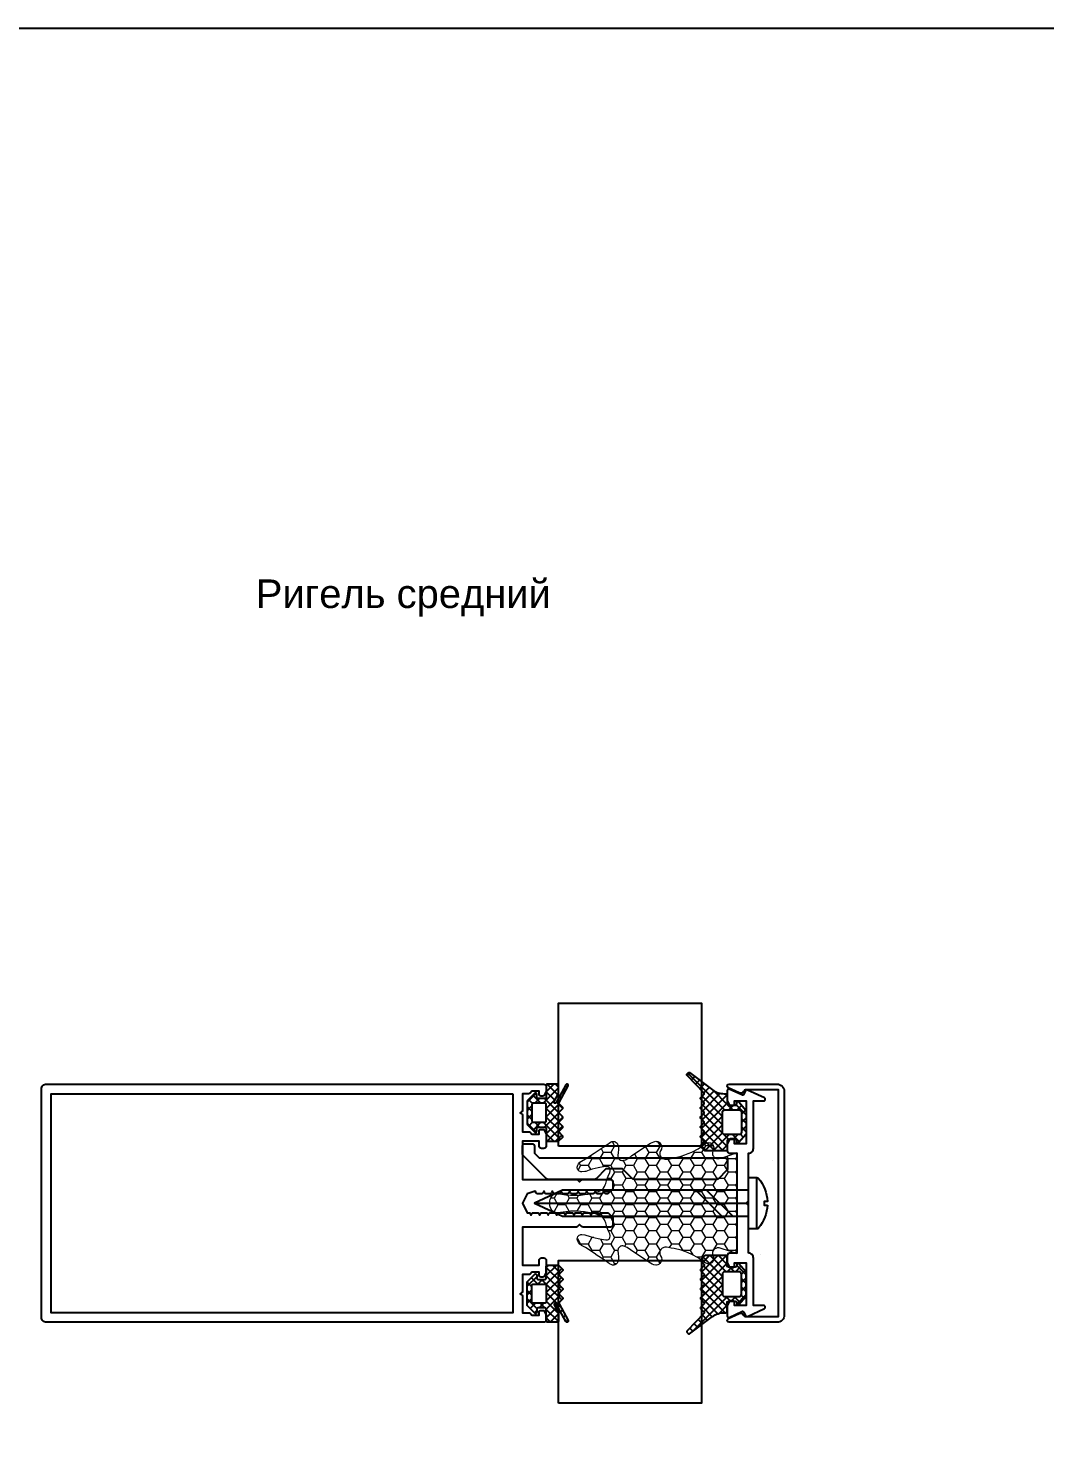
# Model space of a CAD drawing. Header units: millimetres. Extents: x 1744 to 18744, y -2272 to 2782.
# Drawn here: x 11060.1 to 11273.7, y 2281.5 to 2576.2 of the extents above; entities that cross this region are included whole.
import ezdxf

# ---------------------------------------------------------------- set-up
doc = ezdxf.new("R2010")
doc.units = ezdxf.units.MM
doc.linetypes.add('HIDDEN', pattern=[0.375, 0.25, -0.125])
doc.layers.add('2', color=3, linetype='HIDDEN', lineweight=13)
doc.layers.add('Уплотнители', color=1, linetype='Continuous', lineweight=20)
doc.layers.add('Steklopaket', color=5, linetype='Continuous')
doc.layers.add('подписи', color=7, linetype='Continuous')
doc.styles.get("Standard").update_dxf_attribs({"font": 'arial.ttf'})

# ---------------------------------------------------------------- blocks, each defined once
blk = doc.blocks.new('КП45550')
at = {"color": 217, "true_color": 0x93278f}
blk.add_lwpolyline([(-5, 6.38, -0.198912), (-4.91, 6.59), (-4.5, 7), (-4.91, 7.41, -0.198912), (-5, 7.62), (-5, 19), (-13, 19), (-13, 15.5), (-12, 15.5, -0.414214), (-11.5, 15), (-11.5, 14.5, -0.414214), (-12, 14), (-14.43, 14, -0.116434), (-14.56, 14.03), (-15.33, 14.42, -0.284079), (-15.5, 14.69), (-15.5, 15.2, -0.414214), (-15.2, 15.5), (-14.5, 15.5), (-14.5, 17), (-14.91, 17.41, -0.198912), (-15, 17.62), (-15, 19), (-18.56, 19, -0.284079), (-18.83, 19.17), (-19, 19.5), (-19.17, 19.17, -0.284079), (-19.44, 19), (-23, 19), (-23, 17.62, -0.198912), (-23.09, 17.41), (-23.5, 17), (-23.5, 15.5), (-22.8, 15.5, -0.414214), (-22.5, 15.2), (-22.5, 14.69, -0.284079), (-22.67, 14.42), (-23.44, 14.03, -0.116434), (-23.57, 14), (-24.5, 14, -0.414214), (-25, 14.5), (-25, 119, -0.414214), (-24, 120), (24, 120, -0.414214), (25, 119), (25, 14.5, -0.414214), (24.5, 14), (23.57, 14, -0.116434), (23.44, 14.03), (22.67, 14.42, -0.284079), (22.5, 14.69), (22.5, 15.2, -0.414214), (22.8, 15.5), (23.5, 15.5), (23.5, 17), (23.09, 17.41, -0.198912), (23, 17.62), (23, 19), (19.44, 19, -0.284079), (19.17, 19.17), (19, 19.5), (18.83, 19.17, -0.284079), (18.56, 19), (15, 19), (15, 17.62, -0.198912), (14.91, 17.41), (14.5, 17), (14.5, 15.5), (15.2, 15.5, -0.414214), (15.5, 15.2), (15.5, 14.69, -0.284079), (15.33, 14.42), (14.56, 14.03, -0.116434), (14.43, 14), (12, 14, -0.414214), (11.5, 14.5), (11.5, 15, -0.414214), (12, 15.5), (13, 15.5), (13, 19), (5, 19), (5, 7.62, -0.198912), (4.91, 7.41), (4.5, 7), (4.91, 6.59, -0.198912), (5, 6.38), (5, 0.5, -0.414214), (4.5, 0), (3.12, 0, -0.198912), (2.91, 0.09), (2.09, 0.91, -0.198912), (2, 1.12), (2, 1.46, -0.284079), (2.17, 1.73), (2.5, 1.9), (2.17, 2.07, -0.284079), (2, 2.34), (2, 3.26, -0.284079), (2.17, 3.53), (2.5, 3.7), (2.17, 3.87, -0.284079), (2, 4.14), (2, 5.06, -0.284079), (2.17, 5.33), (2.5, 5.5), (2.17, 5.67, -0.284079), (2, 5.94), (2, 6.86, -0.284079), (2.17, 7.13), (2.5, 7.3), (2.17, 7.47, -0.284079), (2, 7.74), (2, 8.66, -0.284079), (2.17, 8.93), (2.5, 9.1), (2.17, 9.27, -0.284079), (2, 9.54), (2, 10.46, -0.284079), (2.17, 10.73), (2.5, 10.9), (2.17, 11.07, -0.284079), (2, 11.34), (2, 12.26, -0.284079), (2.17, 12.53), (2.5, 12.7), (2.17, 12.87, -0.284079), (2, 13.14), (2, 14.06, -0.284079), (2.17, 14.33), (2.5, 14.5), (2.17, 14.67, -0.284079), (2, 14.94), (2, 15.86, -0.284079), (2.17, 16.13), (2.5, 16.3), (2, 18), (0, 19), (-2, 18), (-2, 17.64, -0.284079), (-2.17, 17.37), (-2.5, 17.2), (-2.17, 17.03, -0.284079), (-2, 16.76), (-2, 15.84, -0.284079), (-2.17, 15.57), (-2.5, 15.4), (-2.17, 15.23, -0.284079), (-2, 14.96), (-2, 14.04, -0.284079), (-2.17, 13.77), (-2.5, 13.6), (-2.17, 13.43, -0.284079), (-2, 13.16), (-2, 12.24, -0.284079), (-2.17, 11.97), (-2.5, 11.8), (-2.17, 11.63, -0.284079), (-2, 11.36), (-2, 10.44, -0.284079), (-2.17, 10.17), (-2.5, 10), (-2.17, 9.83, -0.284079), (-2, 9.56), (-2, 8.64, -0.284079), (-2.17, 8.37), (-2.5, 8.2), (-2.17, 8.03, -0.284079), (-2, 7.76), (-2, 6.84, -0.284079), (-2.17, 6.57), (-2.5, 6.4), (-2.17, 6.23, -0.284079), (-2, 5.96), (-2, 5.04, -0.284079), (-2.17, 4.77), (-2.5, 4.6), (-2.17, 4.43, -0.284079), (-2, 4.16), (-2, 3.24, -0.284079), (-2.17, 2.97), (-2.5, 2.8), (-2.17, 2.63, -0.284079), (-2, 2.36), (-2, 1.12, -0.198912), (-2.09, 0.91), (-2.91, 0.09, -0.198912), (-3.12, 0), (-4.5, 0, -0.414214), (-5, 0.5)], format="xyb", close=True, dxfattribs=at)
blk.add_lwpolyline([(23, 21), (-23, 21), (-23, 118), (23, 118)], close=True, dxfattribs=at)
blk = doc.blocks.new('ТПУ-6001')
at = {"true_color": 0xafd9aa}
h = blk.add_hatch(dxfattribs=at)
h.set_pattern_fill('ANSI37', color=9, scale=10, angle=180, style=0)
h.set_pattern_definition([(225, (-3851.2058, 2316.4733), (0.88388348, -0.88388348), []), (315, (-3851.2058, 2316.4733), (0.88388348, 0.88388348), [])])
edge = h.paths.add_edge_path(flags=16)
edge.add_line((1.75, -1), (-1.75, -1))
edge.add_arc((-1.75, -1.25), 0.25, 90, 180)
edge.add_line((-2, -1.25), (-2, -3.75))
edge.add_arc((-1.75, -3.75), 0.25, 180, 270)
edge.add_line((-1.75, -4), (1.75, -4))
edge.add_arc((1.75, -3.75), 0.25, 270, 360)
edge.add_line((2, -3.75), (2, -1.25))
edge.add_arc((1.75, -1.25), 0.25, 0, 90)
edge = h.paths.add_edge_path()
edge.add_line((2.37, -5.66), (4.04, -6.57))
edge.add_arc((4.16, -6.35), 0.25, 241.5196, 270)
edge.add_line((4.16, -6.6), (5.75, -6.6))
edge.add_arc((5.75, -6.35), 0.25, 270, 360)
edge.add_line((6, -6.35), (6, -4.25))
edge.add_arc((5.75, -4.25), 0.25, 0, 90)
edge.add_line((5.75, -4), (3.25, -4))
edge.add_arc((3.25, -3.75), 0.25, 180, 270, ccw=False)
edge.add_line((3, -3.75), (3, -2.25))
edge.add_arc((3.25, -2.25), 0.25, 90, 180, ccw=False)
edge.add_line((3.25, -2), (3.9, -2))
edge.add_arc((3.9, -1.75), 0.25, 270, 405.0646)
edge.add_line((4.08, -1.57), (2.57, -0.07))
edge.add_arc((2.4, -0.25), 0.25, 45.0646, 90)
edge.add_line((2.4, 0), (-2.4, 0))
edge.add_arc((-2.4, -0.25), 0.25, 90, 134.9354)
edge.add_line((-2.57, -0.07), (-4.08, -1.57))
edge.add_arc((-3.9, -1.75), 0.25, 134.9354, 270)
edge.add_line((-3.9, -2), (-3.25, -2))
edge.add_arc((-3.25, -2.25), 0.25, 0, 90, ccw=False)
edge.add_line((-3, -2.25), (-3, -3.75))
edge.add_arc((-3.25, -3.75), 0.25, -90, 0, ccw=False)
edge.add_line((-3.25, -4), (-5.75, -4))
edge.add_arc((-5.75, -4.25), 0.25, 90, 180)
edge.add_line((-6, -4.25), (-6, -6.5))
edge.add_arc((-5.75, -6.5), 0.25, 180, 225)
edge.add_line((-5.93, -6.67), (-5.18, -7.42))
edge.add_arc((-5, -7.25), 0.25, 225, 315)
edge.add_line((-4.82, -7.42), (-4.18, -6.78))
edge.add_arc((-4, -6.95), 0.25, 45, 135, ccw=False)
edge.add_line((-3.82, -6.78), (-3.18, -7.42))
edge.add_arc((-3, -7.25), 0.25, 225, 315)
edge.add_line((-2.82, -7.42), (-2.18, -6.78))
edge.add_arc((-2, -6.95), 0.25, 45, 135, ccw=False)
edge.add_line((-1.82, -6.78), (-1.18, -7.42))
edge.add_arc((-1, -7.25), 0.25, 225, 315)
edge.add_line((-0.82, -7.42), (-0.18, -6.78))
edge.add_arc((0, -6.95), 0.25, 45, 135, ccw=False)
edge.add_line((0.18, -6.78), (0.82, -7.42))
edge.add_arc((1, -7.25), 0.25, 225, 315)
edge.add_line((1.18, -7.42), (1.87, -6.73))
edge.add_arc((2.04, -6.91), 0.25, 61.5196, 135, ccw=False)
edge.add_line((2.16, -6.69), (5.63, -8.57))
edge.add_arc((5.75, -8.35), 0.25, 241.5196, 421.5196)
edge.add_line((5.87, -8.13), (2.13, -6.1))
edge.add_arc((2.25, -5.88), 0.25, 61.5196, 241.5196, ccw=False)
at = {"color": 9, "true_color": 0xafd9aa}
for points in [[(2.37, -5.66), (4.04, -6.57, 0.124913), (4.16, -6.6), (5.75, -6.6, 0.414214), (6, -6.35), (6, -4.25, 0.414214), (5.75, -4), (3.25, -4, -0.414214), (3, -3.75), (3, -2.25, -0.414214), (3.25, -2), (3.9, -2, 0.668587), (4.08, -1.57), (2.57, -0.07, 0.198619), (2.4, 0), (-2.4, 0, 0.198619), (-2.57, -0.07), (-4.08, -1.57, 0.668587), (-3.9, -2), (-3.25, -2, -0.414214), (-3, -2.25), (-3, -3.75, -0.414214), (-3.25, -4), (-5.75, -4, 0.414214), (-6, -4.25), (-6, -6.5, 0.198912), (-5.93, -6.67), (-5.18, -7.42, 0.414214), (-4.82, -7.42), (-4.18, -6.78, -0.414214), (-3.82, -6.78), (-3.18, -7.42, 0.414214), (-2.82, -7.42), (-2.18, -6.78, -0.414214), (-1.82, -6.78), (-1.18, -7.42, 0.414214), (-0.82, -7.42), (-0.18, -6.78, -0.414214), (0.18, -6.78), (0.82, -7.42, 0.414214), (1.18, -7.42), (1.87, -6.73, -0.332076), (2.16, -6.69), (5.63, -8.57, 1), (5.87, -8.13), (2.13, -6.1, -1)], [(1.75, -1), (-1.75, -1, 0.414214), (-2, -1.25), (-2, -3.75, 0.414214), (-1.75, -4), (1.75, -4, 0.414214), (2, -3.75), (2, -1.25, 0.414214)]]:
    blk.add_lwpolyline(points, format="xyb", close=True, dxfattribs=at)
blk = doc.blocks.new('КПС 917')
blk.add_lwpolyline([(10.5, 1.08), (0.62, 1.08, 0.198912), (0.41, 0.99), (0, 0.58), (-0.41, 0.99, 0.198912), (-0.62, 1.08), (-10.5, 1.08, 0.414214), (-11.5, 2.08), (-21.5, 2.08), (-21.5, 4.28, 0.414214), (-21.8, 4.58), (-21.83, 4.58, 0.291473), (-22.1, 4.41), (-23.77, 0.83, 0.414214), (-23.63, 0.43), (-22.87, 0.08, -0.414214), (-22.73, -0.32), (-23.97, -2.99, 0.548619), (-23.7, -3.42), (-21.57, -3.42, 0.116434), (-21.44, -3.39), (-20.67, -3, 0.284079), (-20.5, -2.73), (-20.5, -2.22, 0.414214), (-20.8, -1.92), (-21.5, -1.92), (-21.5, 0.58), (-12.5, 0.58), (-12.5, -1.92), (-13.2, -1.92, 0.414214), (-13.5, -2.22), (-13.5, -2.73, 0.284079), (-13.33, -3), (-12.56, -3.39, 0.116434), (-12.43, -3.42), (-11, -3.42, 0.414214), (-10.5, -2.92), (-10.5, -1.42), (10.5, -1.42), (10.5, -2.92, 0.414214), (11, -3.42), (12.43, -3.42, 0.116434), (12.56, -3.39), (13.33, -3, 0.284079), (13.5, -2.73), (13.5, -2.22, 0.414214), (13.2, -1.92), (12.5, -1.92), (12.5, 0.58), (21.5, 0.58), (21.5, -1.92), (20.8, -1.92, 0.414214), (20.5, -2.22), (20.5, -2.73, 0.284079), (20.67, -3), (21.44, -3.39, 0.116434), (21.57, -3.42), (23.7, -3.42, 0.548619), (23.97, -2.99), (22.73, -0.32, -0.414214), (22.87, 0.08), (23.63, 0.43, 0.414214), (23.77, 0.83), (22.1, 4.41, 0.291473), (21.83, 4.58), (21.8, 4.58, 0.414214), (21.5, 4.28), (21.5, 2.08), (11.5, 2.08, 0.414214)], format="xyb", close=True)
blk = doc.blocks.new('ТПУ-007ММ')
at = {"true_color": 0xafd9aa}
h = blk.add_hatch(dxfattribs=at)
h.set_pattern_fill('ANSI37', color=9, scale=10, angle=180, style=0)
h.set_pattern_definition([(225, (-3851.0623, 2334.4012), (0.88388348, -0.88388348), []), (315, (-3851.0623, 2334.4012), (0.88388348, 0.88388348), [])])
edge = h.paths.add_edge_path(flags=16)
edge.add_line((2.1, -1), (-2.1, -1))
edge.add_arc((-2.1, -1.5), 0.5, 90, 180)
edge.add_line((-2.6, -1.5), (-2.6, -4.5))
edge.add_arc((-2.1, -4.5), 0.5, 180, 270)
edge.add_line((-2.1, -5), (2.1, -5))
edge.add_arc((2.1, -4.5), 0.5, 270, 360)
edge.add_line((2.6, -4.5), (2.6, -1.5))
edge.add_arc((2.1, -1.5), 0.5, 0, 90)
edge = h.paths.add_edge_path()
edge.add_arc((-3.85, -2.25), 0.25, 0, 90, ccw=False)
edge.add_line((-3.6, -2.25), (-3.6, -3.75))
edge.add_arc((-3.85, -3.75), 0.25, -90, 0, ccw=False)
edge.add_line((-3.85, -4), (-5.75, -4))
edge.add_arc((-5.75, -4.25), 0.25, 90, 180)
edge.add_line((-6, -4.25), (-6, -8.62))
edge.add_arc((-5.8, -8.62), 0.2, 180, 225)
edge.add_line((-5.94, -8.76), (-5.18, -9.53))
edge.add_arc((-5, -9.35), 0.25, 225, 315)
edge.add_line((-4.82, -9.53), (-4.18, -8.88))
edge.add_arc((-4, -9.06), 0.25, 45, 135, ccw=False)
edge.add_line((-3.82, -8.88), (-3.18, -9.53))
edge.add_arc((-3, -9.35), 0.25, 225, 315)
edge.add_line((-2.82, -9.53), (-2.18, -8.88))
edge.add_arc((-2, -9.06), 0.25, 45, 135, ccw=False)
edge.add_line((-1.82, -8.88), (-1.18, -9.53))
edge.add_arc((-1, -9.35), 0.25, 225, 315)
edge.add_line((-0.82, -9.53), (-0.18, -8.88))
edge.add_arc((0, -9.06), 0.25, 45, 135, ccw=False)
edge.add_line((0.18, -8.88), (0.82, -9.53))
edge.add_arc((1, -9.35), 0.25, 225, 315)
edge.add_line((1.18, -9.53), (1.82, -8.88))
edge.add_arc((2, -9.06), 0.25, 45, 135, ccw=False)
edge.add_line((2.18, -8.88), (2.82, -9.53))
edge.add_arc((3, -9.35), 0.25, 225, 315)
edge.add_line((3.18, -9.53), (3.82, -8.88))
edge.add_arc((4, -9.06), 0.25, 45, 135, ccw=False)
edge.add_line((4.18, -8.88), (4.82, -9.53))
edge.add_arc((5, -9.35), 0.25, 225, 315)
edge.add_line((5.18, -9.53), (5.82, -8.88))
edge.add_arc((6, -9.06), 0.25, 45, 135, ccw=False)
edge.add_line((6.18, -8.88), (9.82, -12.42))
edge.add_arc((10, -12.25), 0.25, 225, 315)
edge.add_line((10.18, -12.42), (10.39, -12.21))
edge.add_arc((10.21, -12.04), 0.25, 315, 380.2249)
edge.add_line((10.44, -11.95), (6.8, -7.06))
edge.add_arc((10, -4.67), 4, 180, 216.7605, ccw=False)
edge.add_line((6, -4.67), (6, -4.3))
edge.add_arc((5.7, -4.3), 0.3, 360, 450)
edge.add_line((5.7, -4), (3.85, -4))
edge.add_arc((3.85, -3.75), 0.25, 180, 270, ccw=False)
edge.add_line((3.6, -3.75), (3.6, -2.25))
edge.add_arc((3.85, -2.25), 0.25, 90, 180, ccw=False)
edge.add_line((3.85, -2), (4.1, -2))
edge.add_arc((4.1, -1.75), 0.25, 270, 405.0646)
edge.add_line((4.28, -1.57), (2.57, -0.07))
edge.add_arc((2.4, -0.25), 0.25, 45.0646, 90)
edge.add_line((2.4, 0), (-2.4, 0))
edge.add_arc((-2.4, -0.25), 0.25, 90, 134.9354)
edge.add_line((-2.57, -0.07), (-4.28, -1.57))
edge.add_arc((-4.1, -1.75), 0.25, 134.9354, 270)
edge.add_line((-4.1, -2), (-3.85, -2))
at = {"color": 9, "true_color": 0xafd9aa}
for points in [[(-3.85, -2, -0.414214), (-3.6, -2.25), (-3.6, -3.75, -0.414214), (-3.85, -4), (-5.75, -4, 0.414214), (-6, -4.25), (-6, -8.62, 0.198912), (-5.94, -8.76), (-5.18, -9.53, 0.414214), (-4.82, -9.53), (-4.18, -8.88, -0.414214), (-3.82, -8.88), (-3.18, -9.53, 0.414214), (-2.82, -9.53), (-2.18, -8.88, -0.414214), (-1.82, -8.88), (-1.18, -9.53, 0.414214), (-0.82, -9.53), (-0.18, -8.88, -0.414214), (0.18, -8.88), (0.82, -9.53, 0.414214), (1.18, -9.53), (1.82, -8.88, -0.414214), (2.18, -8.88), (2.82, -9.53, 0.414214), (3.18, -9.53), (3.82, -8.88, -0.414214), (4.18, -8.88), (4.82, -9.53, 0.414214), (5.18, -9.53), (5.82, -8.88, -0.414214), (6.18, -8.88), (9.82, -12.42, 0.414214), (10.18, -12.42), (10.39, -12.21, 0.292538), (10.44, -11.95), (6.8, -7.06, -0.161788), (6, -4.67), (6, -4.3, 0.414214), (5.7, -4), (3.85, -4, -0.414214), (3.6, -3.75), (3.6, -2.25, -0.414214), (3.85, -2), (4.1, -2, 0.668587), (4.28, -1.57), (2.57, -0.07, 0.198619), (2.4, 0), (-2.4, 0, 0.198619), (-2.57, -0.07), (-4.28, -1.57, 0.668587), (-4.1, -2)], [(2.1, -1), (-2.1, -1, 0.414214), (-2.6, -1.5), (-2.6, -4.5, 0.414214), (-2.1, -5), (2.1, -5, 0.414214), (2.6, -4.5), (2.6, -1.5, 0.414214)]]:
    blk.add_lwpolyline(points, format="xyb", close=True, dxfattribs=at)
blk = doc.blocks.new('КП45309')
at = {"color": 0}
blk.add_lwpolyline([(-23.5, 2.52), (23.5, 2.52, -0.414214), (25, 1.02), (25, -9.08, -0.802585), (24.24, -9.24), (23.17, -6.95, -0.401559), (23.48, -6.03, 0.279739), (23.8, -5.5), (23.8, 1.32), (-23.8, 1.32), (-23.8, -5.5, 0.279739), (-23.48, -6.03, -0.401559), (-23.17, -6.95), (-24.24, -9.24, -0.802585), (-25, -9.08), (-25, 1.02, -0.414214)], format="xyb", close=True, dxfattribs=at)
blk = doc.blocks.new('ВС 5.5х45 А2 DIN7981')
for p, q in [((0, 38), (0, -7)), ((-5.4, -8.69), (5.4, -8.69))]:
    blk.add_line(p, q)
for points in [[(2.75, -7), (2.75, 32.1), (0, 38), (-2.75, 32.1), (-2.75, -7)], [(-2.75, -3.67), (2.75, 1.83), (2.75, 4.12), (-2.75, -1.38)]]:
    blk.add_lwpolyline(points, close=True)
blk.add_lwpolyline([(-0.39, -10.94, -0.161849), (-5.22, -9.08, -0.223888), (-5.4, -8.69), (-5.4, -7), (5.4, -7), (5.4, -8.69, -0.223888), (5.22, -9.08, -0.161849), (0.39, -10.94), (0.39, -10.24), (-0.39, -10.24)], format="xyb", close=True)
blk = doc.blocks.new('КП45391')
blk.add_lwpolyline([(-13.83, -7.5), (-4.13, -7.5, 0.198912), (-3.78, -7.35), (1.1, -2.47, 0.198912), (1.25, -2.12), (1.25, -0.5, 0.414214), (0.75, 0), (-0.75, 0, 0.414214), (-1.25, -0.5), (-1.25, -2), (-2.25, -3), (-41.25, -3, 0.414214), (-41.75, -3.5), (-41.75, -5.29, 0.198912), (-41.6, -5.65), (-39.9, -7.35, 0.198912), (-39.54, -7.5), (-22.16, -7.5, 0.198912), (-21.81, -7.35), (-19.75, -5.29), (-16.25, -5.29), (-14.19, -7.35, 0.198912)], format="xyb", close=True)
blk = doc.blocks.new('Adifoam 530.121 40')
at = {"layer": 'Уплотнители', "true_color": 0x139b48}
h = blk.add_hatch(dxfattribs=at)
h.set_pattern_fill('HONEY', color=114, scale=0.5)
h.set_pattern_definition([(0, (-5098.4201, -1689.7389), (2.38125, 1.37481532), [1.5875, -3.175]), (120, (-5098.4201, -1689.7389), (-2.38125, 1.37481533), [1.5875, -3.175]), (60, (-5098.4201, -1689.7389), (5e-09, 2.74963065), [-3.175, 1.5875])])
h.paths.add_polyline_path([(-44.2, 10.67), (-44.15, 10.76), (-44.15, 10.82)])
h.paths.add_polyline_path([(-44.16, -10.65), (-44.29, -10.5), (-44.15, -10.76)])
h.paths.add_polyline_path([(-46.76, -8.96), (-46.93, -8.93), (-46.68, -9)])
h.paths.add_polyline_path([(-39.22, 10.62), (-39.22, -10.62), (-38.9, -10.49), (-38.17, -10.24), (-36.34, -9.62), (-35.93, -9.48), (-35.55, -9.38), (-35.12, -9.39), (-34.98, -9.42), (-34.8, -9.5), (-34.63, -9.6), (-34.44, -9.76), (-34.34, -9.88), (-34.23, -10.05), (-34.16, -10.23), (-34.13, -10.37), (-34.14, -10.62), (-34.22, -10.95), (-34.31, -11.19), (-34.41, -11.63), (-34.4, -11.76), (-34.36, -11.95), (-34.29, -12.14), (-34.18, -12.32), (-33.96, -12.53), (-33.88, -12.58), (-33.69, -12.67), (-33.5, -12.71), (-33.3, -12.73), (-33.08, -12.71), (-32.91, -12.67), (-32.74, -12.59), (-32.41, -12.39), (-31.85, -11.94), (-31.13, -11.44), (-29.77, -10.74), (-29.03, -10.42), (-28.3, -10.13), (-27.56, -9.89), (-26.06, -9.54), (-25.47, -9.41), (-24.89, -9.28), (-24.5, -9.22), (-24.11, -9.24), (-23.89, -9.29), (-23.74, -9.36), (-23.57, -9.46), (-23.41, -9.58), (-23.27, -9.73), (-23.14, -9.94), (-23.09, -10.08), (-23.05, -10.27), (-23.04, -10.47), (-23.08, -10.67), (-23.23, -11.02), (-23.41, -11.37), (-23.44, -11.47), (-23.47, -11.75), (-23.45, -11.95), (-23.4, -12.15), (-23.32, -12.34), (-23.24, -12.47), (-23.08, -12.67), (-22.93, -12.79), (-22.76, -12.9), (-22.63, -12.95), (-22.4, -12.99), (-22.2, -13), (-21.81, -12.92), (-21.44, -12.78), (-21.08, -12.58), (-20.75, -12.37), (-20.16, -11.95), (-18.81, -11.07), (-17.2, -10.01), (-16.88, -9.77), (-16.24, -9.33), (-15.86, -9.14), (-15.49, -9.02), (-15.29, -8.98), (-15.09, -8.97), (-14.85, -9.02), (-14.57, -9.2), (-14.44, -9.36), (-14.31, -9.58), (-14.24, -9.91), (-14.24, -10.1), (-14.29, -10.58), (-14.38, -11.29), (-14.39, -11.68), (-14.32, -12.1), (-14.19, -12.43), (-14.08, -12.6), (-13.89, -12.78), (-13.78, -12.85), (-13.6, -12.93), (-13.4, -12.98), (-13.13, -12.98), (-13.02, -12.96), (-12.83, -12.9), (-12.5, -12.7), (-12.13, -12.42), (-11.2, -11.77), (-9.9, -10.95), (-9.27, -10.51), (-7.43, -9.3), (-6.59, -8.85), (-6.28, -8.61), (-5.96, -8.25), (-5.83, -7.98), (-5.77, -7.79), (-5.74, -7.59), (-5.74, -7.39), (-5.77, -7.25), (-5.87, -7.02), (-5.99, -6.86), (-6.13, -6.74), (-6.31, -6.64), (-6.5, -6.59), (-6.69, -6.57), (-7.3, -6.63), (-7.51, -6.68), (-8.25, -6.91), (-8.88, -7.13), (-10.11, -7.42), (-10.49, -7.5), (-11.25, -7.64), (-11.7, -7.69), (-12.07, -7.69), (-12.26, -7.65), (-12.4, -7.57), (-12.53, -7.41), (-12.6, -7.22), (-12.65, -6.87), (-12.55, -6.43), (-12.22, -5.7), (-11.97, -4.99), (-11.71, -4.11), (-11.62, -3.86), (-11.45, -3.5), (-11.24, -3.18), (-10.96, -2.91), (-10.64, -2.69), (-10.2, -2.48), (-9.91, -2.37), (-9.54, -2.25), (-8.51, -2.02), (-8.02, -1.93), (-7.25, -1.81), (-6.41, -1.72), (-5.69, -1.68), (-4.91, -1.68), (-4.33, -1.7), (-3.36, -1.78), (-1.63, -2.02), (-1.43, -2.01), (-0.95, -1.88), (-0.7, -1.74), (-0.41, -1.47), (-0.17, -1.12), (-0.04, -0.76), (0, -0.53), (0, 0), (0, 0.53), (-0.04, 0.76), (-0.17, 1.12), (-0.41, 1.47), (-0.7, 1.74), (-0.95, 1.88), (-1.43, 2.01), (-1.63, 2.02), (-3.36, 1.78), (-4.33, 1.7), (-4.91, 1.68), (-5.69, 1.68), (-6.41, 1.72), (-7.25, 1.81), (-8.02, 1.93), (-8.51, 2.02), (-9.54, 2.25), (-9.91, 2.37), (-10.2, 2.48), (-10.64, 2.69), (-10.96, 2.91), (-11.24, 3.18), (-11.45, 3.5), (-11.62, 3.86), (-11.71, 4.11), (-11.97, 4.99), (-12.22, 5.7), (-12.55, 6.43), (-12.64, 6.81), (-12.64, 6.94), (-12.6, 7.22), (-12.53, 7.41), (-12.4, 7.57), (-12.26, 7.65), (-12.07, 7.69), (-11.7, 7.69), (-11.25, 7.64), (-10.49, 7.5), (-10.11, 7.42), (-8.88, 7.13), (-8.25, 6.91), (-7.51, 6.68), (-7.3, 6.63), (-6.69, 6.57), (-6.5, 6.59), (-6.31, 6.64), (-6.13, 6.74), (-5.99, 6.86), (-5.87, 7.02), (-5.77, 7.25), (-5.74, 7.39), (-5.74, 7.59), (-5.77, 7.79), (-5.83, 7.98), (-5.96, 8.25), (-6.28, 8.61), (-6.59, 8.85), (-7.43, 9.3), (-9.27, 10.51), (-9.9, 10.95), (-11.2, 11.77), (-12.13, 12.42), (-12.5, 12.7), (-12.83, 12.9), (-13.02, 12.96), (-13.13, 12.98), (-13.4, 12.98), (-13.6, 12.93), (-13.78, 12.85), (-13.89, 12.78), (-14.08, 12.6), (-14.19, 12.43), (-14.32, 12.1), (-14.39, 11.68), (-14.38, 11.29), (-14.29, 10.58), (-14.24, 10.1), (-14.24, 9.91), (-14.31, 9.58), (-14.44, 9.36), (-14.57, 9.2), (-14.85, 9.02), (-15.09, 8.97), (-15.29, 8.98), (-15.49, 9.02), (-15.86, 9.14), (-16.24, 9.33), (-16.88, 9.77), (-17.2, 10.01), (-18.81, 11.07), (-20.16, 11.95), (-20.75, 12.37), (-21.08, 12.58), (-21.44, 12.78), (-21.81, 12.92), (-22.2, 13), (-22.4, 12.99), (-22.63, 12.95), (-22.76, 12.9), (-22.93, 12.79), (-23.08, 12.67), (-23.24, 12.47), (-23.32, 12.34), (-23.4, 12.15), (-23.45, 11.95), (-23.47, 11.75), (-23.44, 11.47), (-23.41, 11.37), (-23.23, 11.02), (-23.08, 10.67), (-23.04, 10.47), (-23.05, 10.27), (-23.09, 10.08), (-23.14, 9.94), (-23.27, 9.73), (-23.41, 9.58), (-23.57, 9.46), (-23.74, 9.36), (-23.89, 9.29), (-24.11, 9.24), (-24.5, 9.22), (-24.89, 9.28), (-25.47, 9.41), (-26.06, 9.54), (-27.56, 9.89), (-28.3, 10.13), (-29.03, 10.42), (-29.77, 10.74), (-31.13, 11.44), (-31.85, 11.94), (-32.41, 12.39), (-32.74, 12.59), (-32.91, 12.67), (-33.08, 12.71), (-33.3, 12.73), (-33.5, 12.71), (-33.69, 12.67), (-33.88, 12.58), (-33.96, 12.53), (-34.18, 12.32), (-34.29, 12.14), (-34.36, 11.95), (-34.4, 11.76), (-34.41, 11.63), (-34.31, 11.19), (-34.22, 10.95), (-34.14, 10.62), (-34.13, 10.37), (-34.16, 10.23), (-34.23, 10.05), (-34.34, 9.88), (-34.44, 9.76), (-34.63, 9.6), (-34.8, 9.5), (-35.06, 9.39), (-35.55, 9.38), (-35.93, 9.48), (-36.34, 9.62), (-38.17, 10.24), (-38.9, 10.49)])
h.paths.add_polyline_path([(-49.06, 8.87), (-48.89, 8.85), (-49.06, 8.88)])
at = {"layer": '2', "color": 1}
for p, q in [((-39.22, -10.62), (-39.22, 10.62)), ((0.14, 0), (-39.22, 0))]:
    blk.add_line(p, q, dxfattribs=at)
at = {"layer": 'Уплотнители', "color": 251, "true_color": 0x636466}
blk.add_lwpolyline([(-39.22, 10.62), (-38.9, 10.49), (-38.17, 10.24), (-36.34, 9.62), (-35.93, 9.48), (-35.55, 9.38), (-35.12, 9.39), (-34.98, 9.42), (-34.8, 9.5), (-34.63, 9.6), (-34.44, 9.76), (-34.34, 9.88), (-34.23, 10.05), (-34.16, 10.23), (-34.13, 10.37), (-34.14, 10.62), (-34.22, 10.95), (-34.31, 11.19), (-34.41, 11.63), (-34.4, 11.76), (-34.36, 11.95), (-34.29, 12.14), (-34.18, 12.32), (-33.96, 12.53), (-33.88, 12.58), (-33.69, 12.67), (-33.5, 12.71), (-33.3, 12.73), (-33.08, 12.71), (-32.91, 12.67), (-32.74, 12.59), (-32.41, 12.39), (-31.85, 11.94), (-31.13, 11.44), (-29.77, 10.74), (-29.03, 10.42), (-28.3, 10.13), (-27.56, 9.89), (-26.06, 9.54), (-25.47, 9.41), (-24.89, 9.28), (-24.5, 9.22), (-24.11, 9.24), (-23.89, 9.29), (-23.74, 9.36), (-23.57, 9.46), (-23.41, 9.58), (-23.27, 9.73), (-23.14, 9.94), (-23.09, 10.08), (-23.05, 10.27), (-23.04, 10.47), (-23.08, 10.67), (-23.23, 11.02), (-23.41, 11.37), (-23.44, 11.47), (-23.47, 11.75), (-23.45, 11.95), (-23.4, 12.15), (-23.32, 12.34), (-23.24, 12.47), (-23.08, 12.67), (-22.93, 12.79), (-22.76, 12.9), (-22.63, 12.95), (-22.4, 12.99), (-22.2, 13), (-21.81, 12.92), (-21.44, 12.78), (-21.08, 12.58), (-20.75, 12.37), (-20.16, 11.95), (-18.81, 11.07), (-17.2, 10.01), (-16.88, 9.77), (-16.24, 9.33), (-15.86, 9.14), (-15.49, 9.02), (-15.29, 8.98), (-15.09, 8.97), (-14.9, 9.01), (-14.81, 9.04), (-14.57, 9.2), (-14.44, 9.36), (-14.34, 9.53), (-14.3, 9.62), (-14.24, 9.91), (-14.24, 10.1), (-14.29, 10.58), (-14.38, 11.29), (-14.39, 11.68), (-14.32, 12.1), (-14.19, 12.43), (-14.08, 12.6), (-13.89, 12.78), (-13.78, 12.85), (-13.6, 12.93), (-13.4, 12.98), (-13.13, 12.98), (-13.02, 12.96), (-12.83, 12.9), (-12.5, 12.7), (-12.13, 12.42), (-11.2, 11.77), (-9.9, 10.95), (-9.27, 10.51), (-7.43, 9.3), (-6.59, 8.85), (-6.28, 8.61), (-5.96, 8.25), (-5.83, 7.98), (-5.77, 7.79), (-5.74, 7.59), (-5.74, 7.39), (-5.77, 7.25), (-5.87, 7.02), (-5.99, 6.86), (-6.13, 6.74), (-6.31, 6.64), (-6.5, 6.59), (-6.69, 6.57), (-7.3, 6.63), (-7.51, 6.68), (-8.25, 6.91), (-8.88, 7.13), (-10.11, 7.42), (-10.49, 7.5), (-11.25, 7.64), (-11.7, 7.69), (-12.07, 7.69), (-12.26, 7.65), (-12.4, 7.57), (-12.53, 7.41), (-12.6, 7.22), (-12.64, 6.94), (-12.64, 6.81), (-12.55, 6.43), (-12.22, 5.7), (-11.97, 4.99), (-11.71, 4.11), (-11.62, 3.86), (-11.45, 3.5), (-11.24, 3.18), (-10.96, 2.91), (-10.64, 2.69), (-10.2, 2.48), (-9.91, 2.37), (-9.54, 2.25), (-8.51, 2.02), (-8.02, 1.93), (-7.25, 1.81), (-6.41, 1.72), (-5.69, 1.68), (-4.91, 1.68), (-4.33, 1.7), (-3.36, 1.78), (-1.63, 2.02), (-1.43, 2.01), (-0.95, 1.88), (-0.7, 1.74), (-0.41, 1.47), (-0.17, 1.12), (-0.04, 0.76), (0, 0.53), (0, 0), (0, -0.53), (-0.04, -0.76), (-0.17, -1.12), (-0.41, -1.47), (-0.7, -1.74), (-0.95, -1.88), (-1.43, -2.01), (-1.63, -2.02), (-3.36, -1.78), (-4.33, -1.7), (-4.91, -1.68), (-5.69, -1.68), (-6.41, -1.72), (-7.25, -1.81), (-8.02, -1.93), (-8.51, -2.02), (-9.54, -2.25), (-9.91, -2.37), (-10.2, -2.48), (-10.64, -2.69), (-10.96, -2.91), (-11.24, -3.18), (-11.45, -3.5), (-11.62, -3.86), (-11.71, -4.11), (-11.97, -4.99), (-12.22, -5.7), (-12.55, -6.43), (-12.64, -6.81), (-12.64, -6.94), (-12.6, -7.22), (-12.53, -7.41), (-12.4, -7.57), (-12.26, -7.65), (-12.07, -7.69), (-11.7, -7.69), (-11.25, -7.64), (-10.49, -7.5), (-10.11, -7.42), (-8.88, -7.13), (-8.25, -6.91), (-7.51, -6.68), (-7.3, -6.63), (-6.69, -6.57), (-6.5, -6.59), (-6.31, -6.64), (-6.13, -6.74), (-5.99, -6.86), (-5.87, -7.02), (-5.77, -7.25), (-5.74, -7.39), (-5.74, -7.59), (-5.77, -7.79), (-5.83, -7.98), (-5.96, -8.25), (-6.28, -8.61), (-6.59, -8.85), (-7.43, -9.3), (-9.27, -10.51), (-9.9, -10.95), (-11.2, -11.77), (-12.13, -12.42), (-12.5, -12.7), (-12.83, -12.9), (-13.02, -12.96), (-13.13, -12.98), (-13.4, -12.98), (-13.6, -12.93), (-13.78, -12.85), (-13.89, -12.78), (-14.08, -12.6), (-14.19, -12.43), (-14.32, -12.1), (-14.39, -11.68), (-14.38, -11.29), (-14.29, -10.58), (-14.24, -10.1), (-14.24, -9.91), (-14.3, -9.62), (-14.34, -9.53), (-14.44, -9.36), (-14.57, -9.2), (-14.81, -9.04), (-14.9, -9.01), (-15.09, -8.97), (-15.29, -8.98), (-15.49, -9.02), (-15.86, -9.14), (-16.24, -9.33), (-16.88, -9.77), (-17.2, -10.01), (-18.81, -11.07), (-20.16, -11.95), (-20.75, -12.37), (-21.08, -12.58), (-21.44, -12.78), (-21.81, -12.92), (-22.2, -13), (-22.4, -12.99), (-22.63, -12.95), (-22.76, -12.9), (-22.93, -12.79), (-23.08, -12.67), (-23.24, -12.47), (-23.32, -12.34), (-23.4, -12.15), (-23.45, -11.95), (-23.47, -11.75), (-23.44, -11.47), (-23.41, -11.37), (-23.23, -11.02), (-23.08, -10.67), (-23.04, -10.47), (-23.05, -10.27), (-23.09, -10.08), (-23.14, -9.94), (-23.27, -9.73), (-23.41, -9.58), (-23.57, -9.46), (-23.74, -9.36), (-23.89, -9.29), (-24.11, -9.24), (-24.5, -9.22), (-24.89, -9.28), (-25.47, -9.41), (-26.06, -9.54), (-27.56, -9.89), (-28.3, -10.13), (-29.03, -10.42), (-29.77, -10.74), (-31.13, -11.44), (-31.85, -11.94), (-32.41, -12.39), (-32.74, -12.59), (-32.91, -12.67), (-33.08, -12.71), (-33.3, -12.73), (-33.5, -12.71), (-33.69, -12.67), (-33.88, -12.58), (-33.96, -12.53), (-34.18, -12.32), (-34.29, -12.14), (-34.36, -11.95), (-34.4, -11.76), (-34.41, -11.63), (-34.31, -11.19), (-34.22, -10.95), (-34.14, -10.62), (-34.13, -10.37), (-34.16, -10.23), (-34.23, -10.05), (-34.34, -9.88), (-34.44, -9.76), (-34.63, -9.6), (-34.8, -9.5), (-34.98, -9.42), (-35.12, -9.39), (-35.55, -9.38), (-35.93, -9.48), (-36.34, -9.62), (-38.17, -10.24), (-38.9, -10.49), (-39.22, -10.62)], dxfattribs=at)

msp = doc.modelspace()

# ---------------------------------------------------------------- linework, layer by layer
msp.add_lwpolyline([(10478.572, 2576.164), (12075.121, 2576.164), (12075.121, -1184.671), (10478.572, -1184.671)], close=True)
at = {"layer": 'Steklopaket'}
for points in [[(11171.548, 2341.36), (11171.548, 2371.36), (11201.548, 2371.36), (11201.548, 2341.36)], [(11171.548, 2287.36), (11171.548, 2317.36), (11201.548, 2317.36), (11201.548, 2287.36)]]:
    msp.add_lwpolyline(points, close=True, dxfattribs=at)

# ---------------------------------------------------------------- block references
for name, p, rotation in [('КП45550', (11182.948, 2329.36), 90), ('ТПУ-6001', (11164.948, 2348.36), 90), ('КП45309', (11216.423, 2329.36), 270), ('КПС 917', (11210.367, 2329.36), 270), ('Adifoam 530.121 40', (11169.731, 2329.36), 180), ('ВС 5.5х45 А2 DIN7981', (11204.449, 2329.36), 90), ('ТПУ-007ММ', (11210.948, 2312.36), 270)]:
    msp.add_blockref(name, p, dxfattribs=dict(rotation=rotation))
at = {"xscale": -1}
for name, p, rotation in [('ТПУ-007ММ', (11210.948, 2346.36), 270), ('ТПУ-6001', (11164.948, 2310.36), 90)]:
    msp.add_blockref(name, p, dxfattribs=dict(at, rotation=rotation))
msp.add_blockref('КП45391', (11165.228, 2341.86), dxfattribs=at)

# ---------------------------------------------------------------- texts
at = {"layer": 'подписи'}
msp.add_text('Ригель средний', height=6, dxfattribs=at).set_placement((11107.948, 2454.36))

doc.saveas('drawing.dxf')
